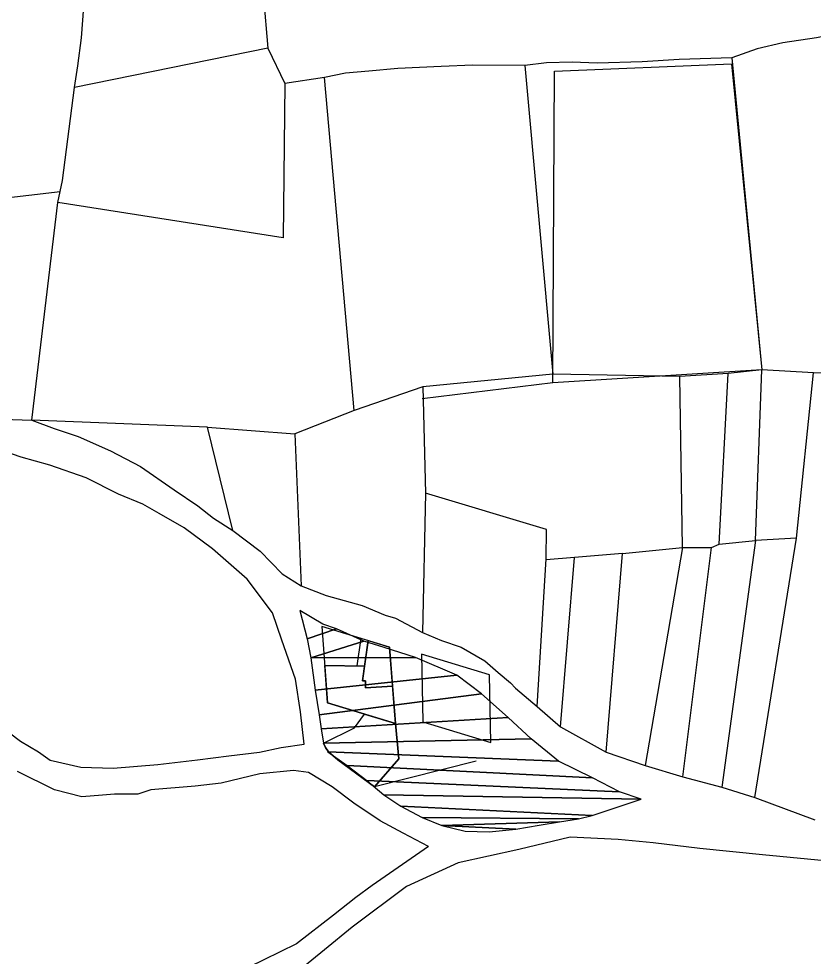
# Model space of a CAD drawing. Header units: millimetres. Extents: x 603916 to 1211550, y 1309898 to 2622648.
# Drawn here: x 605110.07 to 605125.35, y 1311248.32 to 1311266.33 of the extents above; entities that cross this region are included whole.
import ezdxf

# ---------------------------------------------------------------- set-up
doc = ezdxf.new("R2010")
doc.units = ezdxf.units.MM
doc.layers.add('2', color=1, linetype='Continuous')

msp = doc.modelspace()

# ---------------------------------------------------------------- linework, layer by layer
at = {"layer": '2', "color": 1, "linetype": 'Continuous'}
for p, q in [((605114.428, 1311271.115), (605114.853, 1311265.764)), ((605114.853, 1311265.764), (605111.14, 1311265.013)), ((605114.853, 1311265.764), (605115.179, 1311265.09)), ((605123.766, 1311265.579), (605124.344, 1311259.593)), ((605119.79, 1311265.431), (605120.328, 1311259.507)), ((605115.941, 1311265.205), (605115.179, 1311265.09)), ((605116.513, 1311258.81), (605115.941, 1311265.205)), ((605110.915, 1311263.227), (605111.14, 1311265.013)), ((605110.823, 1311262.802), (605110.915, 1311263.227)), ((605106.55, 1311262.519), (605110.869, 1311263.015)), ((605110.321, 1311258.626), (605110.823, 1311262.802)), ((605120.328, 1311259.507), (605117.831, 1311259.265)), ((605122.765, 1311259.466), (605120.328, 1311259.507)), ((605123.692, 1311259.519), (605122.765, 1311259.466)), ((605122.816, 1311256.181), (605122.765, 1311259.466)), ((605124.344, 1311259.593), (605123.692, 1311259.519)), ((605124.222, 1311256.315), (605124.344, 1311259.593)), ((605125.334, 1311259.536), (605124.344, 1311259.593)), ((605125.007, 1311256.358), (605125.334, 1311259.536)), ((605126.293, 1311259.51), (605125.334, 1311259.536)), ((605117.831, 1311259.265), (605116.513, 1311258.81)), ((605117.831, 1311259.265), (605117.882, 1311257.222)), ((605116.513, 1311258.81), (605115.376, 1311258.363)), ((605113.694, 1311258.488), (605110.321, 1311258.626)), ((605114.185, 1311256.51), (605113.694, 1311258.488)), ((605113.694, 1311258.488), (605115.376, 1311258.363)), ((605115.376, 1311258.363), (605115.496, 1311255.448)), ((605117.882, 1311257.222), (605117.827, 1311254.55)), ((605124.204, 1311251.379), (605125.007, 1311256.358)), ((605125.007, 1311256.358), (605124.222, 1311256.315)), ((605121.669, 1311256.065), (605122.816, 1311256.181)), ((605122.816, 1311256.181), (605122.102, 1311251.996)), ((605122.816, 1311256.181), (605123.374, 1311256.184)), ((605122.826, 1311251.78), (605123.374, 1311256.184)), ((605123.523, 1311256.248), (605124.222, 1311256.315)), ((605124.222, 1311256.315), (605123.574, 1311251.58)), ((605121.669, 1311256.065), (605120.742, 1311255.989)), ((605121.354, 1311252.251), (605121.669, 1311256.065)), ((605120.028, 1311253.132), (605120.2, 1311255.962)), ((605120.742, 1311255.989), (605120.199, 1311255.946)), ((605120.478, 1311252.741), (605120.742, 1311255.989)), ((605120.028, 1311253.132), (605120.478, 1311252.741)), ((605120.478, 1311252.741), (605121.354, 1311252.251)), ((605121.354, 1311252.251), (605122.102, 1311251.996)), ((605122.102, 1311251.996), (605122.826, 1311251.78)), ((605122.826, 1311251.78), (605123.574, 1311251.58)), ((605123.574, 1311251.58), (605124.204, 1311251.379)), ((605124.204, 1311251.379), (605125.361, 1311250.953))]:
    msp.add_line(p, q, dxfattribs=at)
for points in [[(605111.14, 1311265.013), (605111.208, 1311265.43), (605111.276, 1311265.964), (605111.32, 1311266.562), (605111.363, 1311267.128), (605111.408, 1311267.576), (605111.429, 1311268.001)], [(605127.409, 1311266.275), (605126.301, 1311266.143), (605125.391, 1311265.965), (605124.747, 1311265.867), (605124.252, 1311265.755), (605123.766, 1311265.579)], [(605123.766, 1311265.579), (605122.752, 1311265.55), (605122.045, 1311265.506), (605121.181, 1311265.478), (605120.702, 1311265.499), (605120.207, 1311265.488), (605119.79, 1311265.431)], [(605119.79, 1311265.431), (605118.792, 1311265.441), (605118.187, 1311265.414), (605117.354, 1311265.378), (605116.797, 1311265.327), (605116.349, 1311265.286), (605115.941, 1311265.205)], [(605115.179, 1311265.09), (605115.15, 1311262.127), (605110.823, 1311262.802)], [(605105.33, 1311260.123), (605105.827, 1311259.74), (605106.395, 1311259.437), (605106.899, 1311259.212), (605107.467, 1311258.948), (605107.994, 1311258.786), (605108.529, 1311258.718), (605109.024, 1311258.752), (605109.559, 1311258.661), (605109.952, 1311258.639), (605110.321, 1311258.626)], [(605123.374, 1311256.184), (605123.523, 1311256.248), (605123.692, 1311259.519)], [(605120.331, 1311259.342), (605120.331, 1311259.342), (605117.817, 1311259.036)], [(605110.321, 1311258.626), (605110.754, 1311258.463), (605111.211, 1311258.309), (605111.834, 1311258.037), (605112.409, 1311257.734), (605113.056, 1311257.289), (605113.514, 1311256.978), (605113.814, 1311256.743), (605114.185, 1311256.51)], [(605109.68, 1311252.782), (605110.106, 1311252.463), (605110.453, 1311252.26), (605110.674, 1311252.096), (605111.264, 1311251.966), (605111.885, 1311251.946), (605112.742, 1311252.014), (605113.503, 1311252.104), (605114.108, 1311252.179), (605114.697, 1311252.253), (605115.113, 1311252.341), (605115.553, 1311252.407), (605115.486, 1311253.027), (605115.388, 1311253.656), (605115.124, 1311254.401), (605114.948, 1311254.926), (605114.457, 1311255.576), (605113.794, 1311256.154), (605113.249, 1311256.559), (605112.768, 1311256.832), (605112.453, 1311257.011), (605111.988, 1311257.205), (605111.365, 1311257.516), (605110.672, 1311257.763), (605110.121, 1311257.917), (605109.483, 1311258.134)], [(605120.2, 1311255.962), (605120.204, 1311256.528), (605117.882, 1311257.222)], [(605114.185, 1311256.51), (605114.706, 1311256.112), (605115.133, 1311255.674), (605115.496, 1311255.448)], [(605115.496, 1311255.448), (605115.976, 1311255.262), (605116.669, 1311255.07), (605117.11, 1311254.884), (605117.307, 1311254.822), (605117.827, 1311254.55)], [(605117.193, 1311254.271), (605115.891, 1311254.667)], [(605115.891, 1311254.667), (605116.003, 1311253.199)], [(605116.785, 1311254.395), (605116.713, 1311253.906), (605115.948, 1311253.916)], [(605116.644, 1311254.438), (605116.566, 1311253.907)], [(605117.827, 1311254.55), (605118.189, 1311254.394), (605118.567, 1311254.271), (605119.025, 1311254.006), (605119.278, 1311253.78), (605119.515, 1311253.584), (605119.609, 1311253.483), (605120.028, 1311253.132)], [(605116.712, 1311253.906), (605116.671, 1311253.622), (605116.734, 1311253.622), (605116.734, 1311253.487), (605117.25, 1311253.522), (605117.305, 1311252.803)], [(605117.305, 1311252.803), (605116.003, 1311253.199)], [(605116.519, 1311252.719), (605116.713, 1311252.983)], [(605116.713, 1311252.983), (605117.305, 1311252.803)], [(605116.907, 1311251.585), (605117.369, 1311252.126), (605117.305, 1311252.803)], [(605115.923, 1311252.425), (605116.519, 1311252.719)], [(605115.922, 1311252.425), (605115.964, 1311252.345), (605116.023, 1311252.256), (605116.199, 1311252.105), (605116.907, 1311251.585)], [(605118.855, 1311252.08), (605116.907, 1311251.585)], [(605117.938, 1311250.44), (605117.457, 1311250.696), (605117.015, 1311250.937), (605116.51, 1311251.273), (605116.092, 1311251.585), (605115.635, 1311251.865), (605115.351, 1311251.903), (605114.7, 1311251.836), (605113.962, 1311251.659), (605113.459, 1311251.601), (605112.611, 1311251.526), (605112.36, 1311251.446), (605111.912, 1311251.443), (605111.684, 1311251.426), (605111.284, 1311251.392), (605110.756, 1311251.531), (605110.047, 1311251.881)], [(605126.082, 1311250.116), (605124.352, 1311250.279), (605123.148, 1311250.406), (605122.252, 1311250.511), (605121.584, 1311250.578), (605120.664, 1311250.62), (605119.675, 1311250.386), (605118.513, 1311250.128), (605117.518, 1311249.675), (605116.477, 1311248.891), (605115.945, 1311248.456), (605115.39, 1311248.004), (605114.74, 1311247.694), (605114.026, 1311247.415), (605113.454, 1311247.192), (605113.015, 1311247.024), (605112.67, 1311246.842), (605112.239, 1311246.651)], [(605117.938, 1311250.44), (605116.858, 1311249.695), (605116.545, 1311249.465), (605116.114, 1311249.125), (605115.403, 1311248.57), (605114.776, 1311248.268), (605113.929, 1311247.847), (605113.302, 1311247.56), (605113.145, 1311247.536), (605112.283, 1311247.162), (605111.39, 1311246.693), (605110.253, 1311246.207), (605109.258, 1311245.761), (605108.278, 1311245.331), (605107.596, 1311245.1), (605106.882, 1311244.844), (605106.066, 1311244.572), (605105.149, 1311244.237), (605104.458, 1311244.005), (605103.799, 1311243.805), (605103.235, 1311243.652), (605102.505, 1311243.397)]]:
    msp.add_lwpolyline(points, dxfattribs=at)
for points in [[(605124.344, 1311259.593), (605120.331, 1311259.342), (605120.36, 1311265.327), (605123.76, 1311265.464)], [(605124.344, 1311259.593), (605120.331, 1311259.342), (605120.36, 1311265.327), (605123.76, 1311265.464)], [(605116.003, 1311253.199), (605117.305, 1311252.803), (605117.193, 1311254.271), (605115.891, 1311254.667)], [(605116.785, 1311254.395), (605117.193, 1311254.271), (605117.25, 1311253.522), (605116.734, 1311253.487), (605116.734, 1311253.622), (605116.671, 1311253.622)], [(605119.11, 1311253.735), (605117.808, 1311254.131), (605117.835, 1311252.836), (605119.137, 1311252.439)], [(605116.712, 1311253.906), (605116.671, 1311253.622), (605116.734, 1311253.622), (605116.734, 1311253.487), (605117.25, 1311253.522), (605117.305, 1311252.803), (605116.003, 1311253.199), (605115.948, 1311253.918)], [(605116.907, 1311251.585), (605116.199, 1311252.105), (605116.023, 1311252.256), (605115.964, 1311252.345), (605115.922, 1311252.425), (605116.519, 1311252.719), (605116.713, 1311252.983), (605117.305, 1311252.803), (605117.369, 1311252.126)]]:
    msp.add_lwpolyline(points, close=True, dxfattribs=at)

# ---------------------------------------------------------------- meshes
mesh = msp.add_polyface(dxfattribs=at)
corners = [(605116.176, 1311254.619), (605115.612, 1311254.427), (605116.696, 1311254.386), (605115.684, 1311254.066), (605117.688, 1311254.069), (605118.484, 1311253.728), (605115.767, 1311253.445), (605118.958, 1311253.369), (605115.84, 1311252.966), (605119.471, 1311252.916), (605115.881, 1311252.699), (605119.914, 1311252.51), (605115.922, 1311252.425), (605120.435, 1311252.081), (605116.009, 1311252.26), (605121.089, 1311251.762), (605116.38, 1311251.995), (605121.61, 1311251.49), (605116.759, 1311251.706), (605122.027, 1311251.351), (605117.083, 1311251.433), (605121.086, 1311251.039), (605117.407, 1311251.215), (605120.819, 1311250.975), (605117.817, 1311250.997), (605120.458, 1311250.918), (605118.195, 1311250.842), (605119.618, 1311250.771), (605120.065, 1311250.852), (605119.107, 1311250.721), (605118.643, 1311250.734), (605115.467, 1311254.969), (605115.909, 1311254.712), (605117.09, 1311254.263)]
mesh.append_faces([[corners[k] for k in face] for face in [(1, 0, 32, 31), (27, 26, 30, 29)]], dxfattribs={"vtx0": -1, "color": 1})
mesh.append_faces([[corners[k] for k in face] for face in [(2, 3, 4, 33), (25, 26, 27, 28)]], dxfattribs={"vtx0": -1, "vtx1": -1, "color": 1})
mesh.append_faces([[corners[k] for k in face] for face in [(0, 1, 3, 2), (4, 3, 6, 5), (5, 6, 8, 7), (7, 8, 10, 9), (9, 10, 12, 11), (11, 12, 14, 13), (13, 14, 16, 15), (15, 16, 18, 17), (17, 18, 20, 19), (19, 20, 22, 21), (21, 22, 24, 23), (23, 24, 26, 25)]], dxfattribs={"vtx0": -1, "vtx2": -1, "color": 1})

doc.saveas('drawing.dxf')
